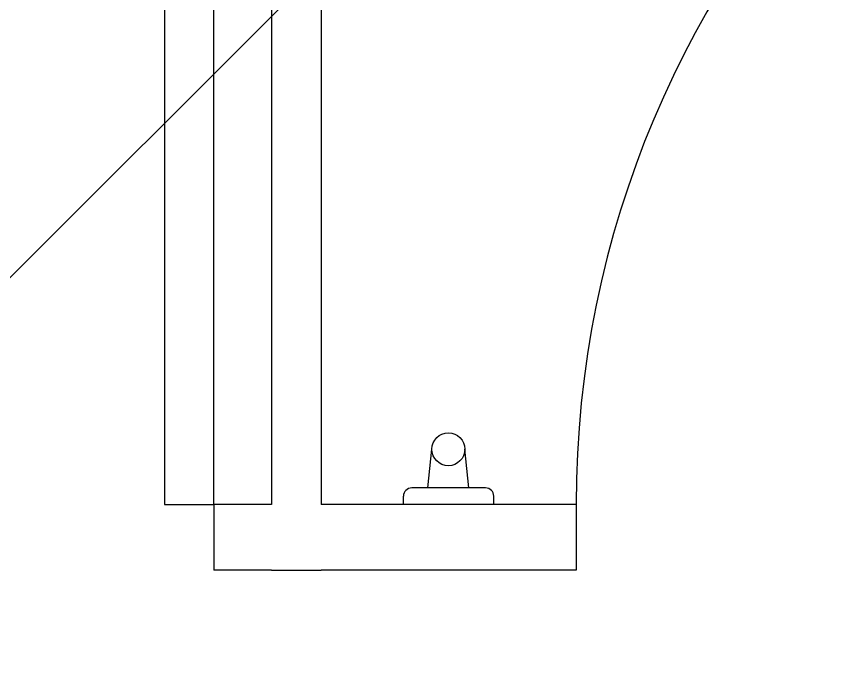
# Model space of a CAD drawing. Header units: millimetres. Extents: x 732 to 1037, y 127 to 299.
# Drawn here: x 735.0226 to 735.5201, y 287.7283 to 288.1183 of the extents above; entities that cross this region are included whole.
import ezdxf

# ---------------------------------------------------------------- set-up
doc = ezdxf.new("R2010")
doc.units = ezdxf.units.MM
doc.layers.add('I-ARQ', color=8, linetype='Continuous')

# ---------------------------------------------------------------- blocks, each defined once
blk = doc.blocks.new('A$C4CA24491')
at = {"layer": 'I-ARQ', "color": 2}
blk.add_line((0, 12.24627), (6.79925, 19.04552), dxfattribs=at)

msp = doc.modelspace()

# ---------------------------------------------------------------- linework, layer by layer
at = {"layer": 'I-ARQ'}
for p, q in [((735.17758, 289.18378), (735.17758, 287.82192)), ((735.20758, 289.18378), (735.20758, 287.82192)), ((735.11258, 288.42378), (735.11258, 287.82192)), ((735.14258, 287.82192), (735.14258, 288.42378)), ((735.27238, 287.83192), (735.27491, 287.85539)), ((735.29744, 287.83192), (735.29491, 287.85539)), ((735.3075, 287.83192), (735.26267, 287.83192)), ((735.25767, 287.82192), (735.25767, 287.82692)), ((735.3125, 287.82192), (735.3125, 287.82692)), ((735.11258, 287.82192), (735.14258, 287.82192)), ((735.17758, 287.82192), (735.14258, 287.82192)), ((735.14258, 287.82192), (735.14258, 287.78192)), ((735.36258, 287.82192), (735.20758, 287.82192)), ((735.3125, 287.82192), (735.25767, 287.82192)), ((735.36259, 287.82331), (735.36259, 287.78192)), ((735.17758, 287.78192), (735.14258, 287.78192)), ((735.17758, 287.78192), (735.20758, 287.78192)), ((735.36259, 287.78192), (735.20758, 287.78192))]:
    msp.add_line(p, q, dxfattribs=at)
msp.add_circle((735.28491, 287.85539), 0.01, dxfattribs=at)
for centre, radius, start, end in [((735.14417, 287.8222), 0.60159, 90.15105, 180.02584), ((735.96417, 287.8222), 0.60159, 90.15105, 180.02584), ((735.26267, 287.82692), 0.005, 90, 180), ((735.3075, 287.82692), 0.005, 0, 90)]:
    msp.add_arc(centre, radius, start, end, dxfattribs=at)

# ---------------------------------------------------------------- block references
msp.add_blockref('A$C4CA24491', (733.63258, 274.32726))

doc.saveas('drawing.dxf')
